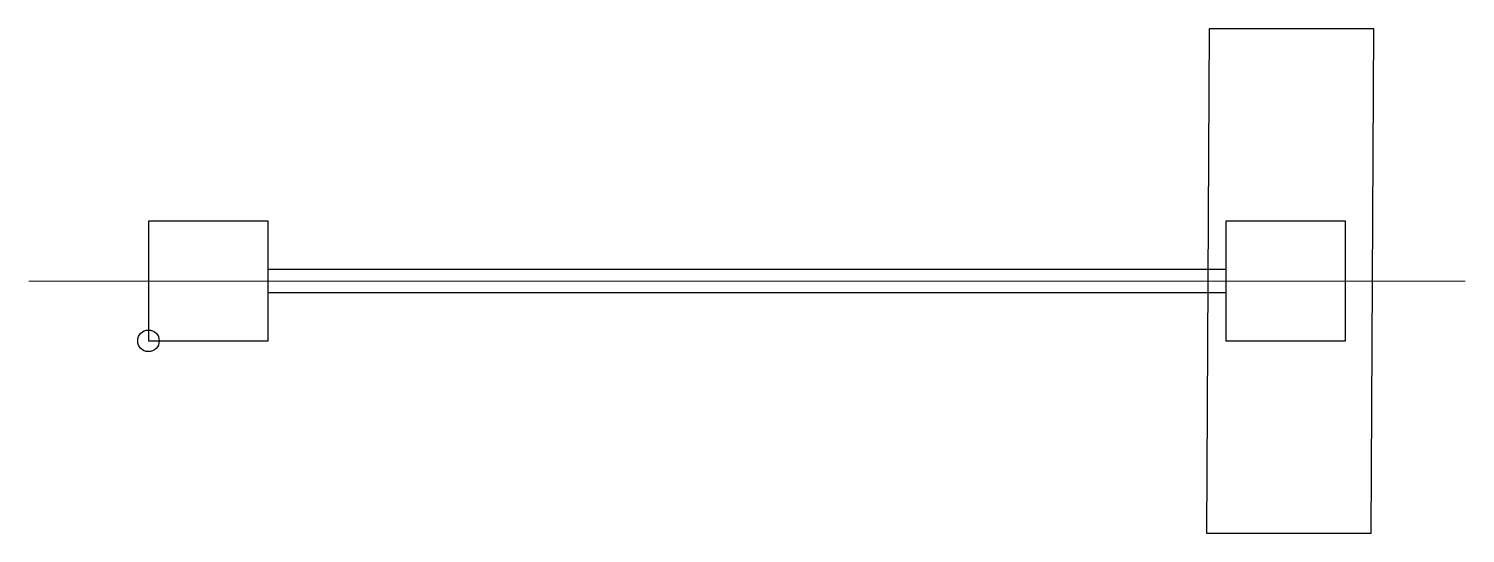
# Model space of a CAD drawing. Header units: millimetres. Extents: x -100 to 1100, y -161 to 261.
import ezdxf

# ---------------------------------------------------------------- set-up
doc = ezdxf.new("R2010")
doc.units = ezdxf.units.MM
doc.layers.get('0').update_dxf_attribs({"color": 18, "lineweight": 25, "true_color": 0x000000})
doc.layers.add('ax', color=4, linetype='Continuous', lineweight=9)
doc.layers.add('slider_length', color=2, linetype='Continuous', lineweight=25)

msp = doc.modelspace()

# ---------------------------------------------------------------- linework, layer by layer
at = {"flags": 128}
for points in [[(0, 0), (100, 0), (100, 100), (0, 100)], [(900, 0), (1000, 0), (1000, 100), (900, 100)], [(100, 60), (900, 60), (900, 40), (100, 40)]]:
    msp.add_lwpolyline(points, close=True, dxfattribs=at)
msp.add_circle((0, 0), 9)
at = {"layer": 'ax'}
msp.add_line((-100, 50), (1100, 50), dxfattribs=at)
at = {"layer": 'slider_length', "color": 6, "flags": 128}
msp.add_lwpolyline([(883.9, -160.8), (1021.4, -160.8), (1023.6, 260.8), (886.1, 260.8)], close=True, dxfattribs=at)

doc.saveas('drawing.dxf')
